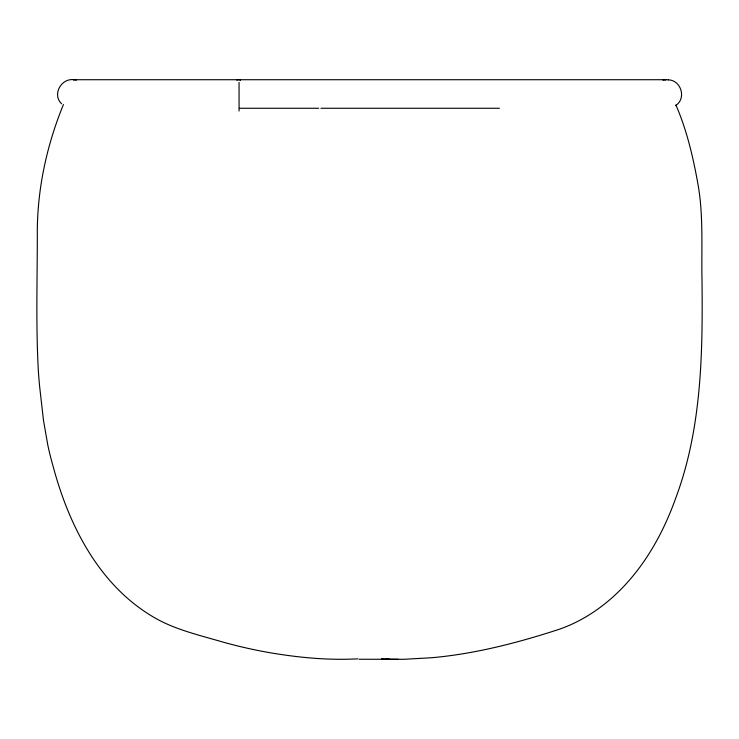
<?xml version="1.0" encoding="UTF-8"?>
<svg xmlns="http://www.w3.org/2000/svg" width="739" height="739" viewBox="0 0 739 739"><rect width="100%" height="100%" fill="white"/><g stroke="black" fill="none" stroke-linecap="round" stroke-linejoin="round"><path stroke-width="1.11" d="M63.434 104.522C46.566 145.694 36.95 190.283 37.319 234.882C37.301 280.229 35.841 325.64 38.354 370.941A473.893 473.893 0 0 0 39.721 387.328L43.49 420.399L47.813 445.127A311.849 311.849 0 0 0 53.116 466.337C68.792 525.023 98.481 584.115 152.216 616.335C173.536 629.286 198.181 634.829 221.857 641.775A484.147 484.147 0 0 0 268.469 652.463C297.956 657.534 327.987 660.481 357.916 658.828M675.428 105.64C686.688 98.906 681.321 80.228 668.435 79.849M662.975 80.154L665.848 79.72L73.42 79.72L76.293 80.154M73.854 79.72C61.245 77.909 51.832 94.786 61.642 103.82M239.408 108.263L318.731 108.263M320.92 108.263L499.407 108.263M359.117 659.253L403.928 659.29L431.631 657.738C474.595 653.941 516.561 643.087 557.511 629.859C572.171 624.972 585.925 617.702 598.451 608.659C635.688 581.75 660.435 541.022 675.658 498.308C701.662 429.017 702.798 353.805 702.013 280.755C701.274 247.879 703.731 214.615 697.588 182.09C692.794 155.837 686.596 129.593 675.926 105.049M385.934 659.225L398.118 659.29M665.414 79.72L668.536 79.849M381.49 658.8L389.305 659.225M239.066 82.435L239.066 111.026M236.868 80.246A14.29 6.374 -90 0 1 240.452 80.311"/></g></svg>
